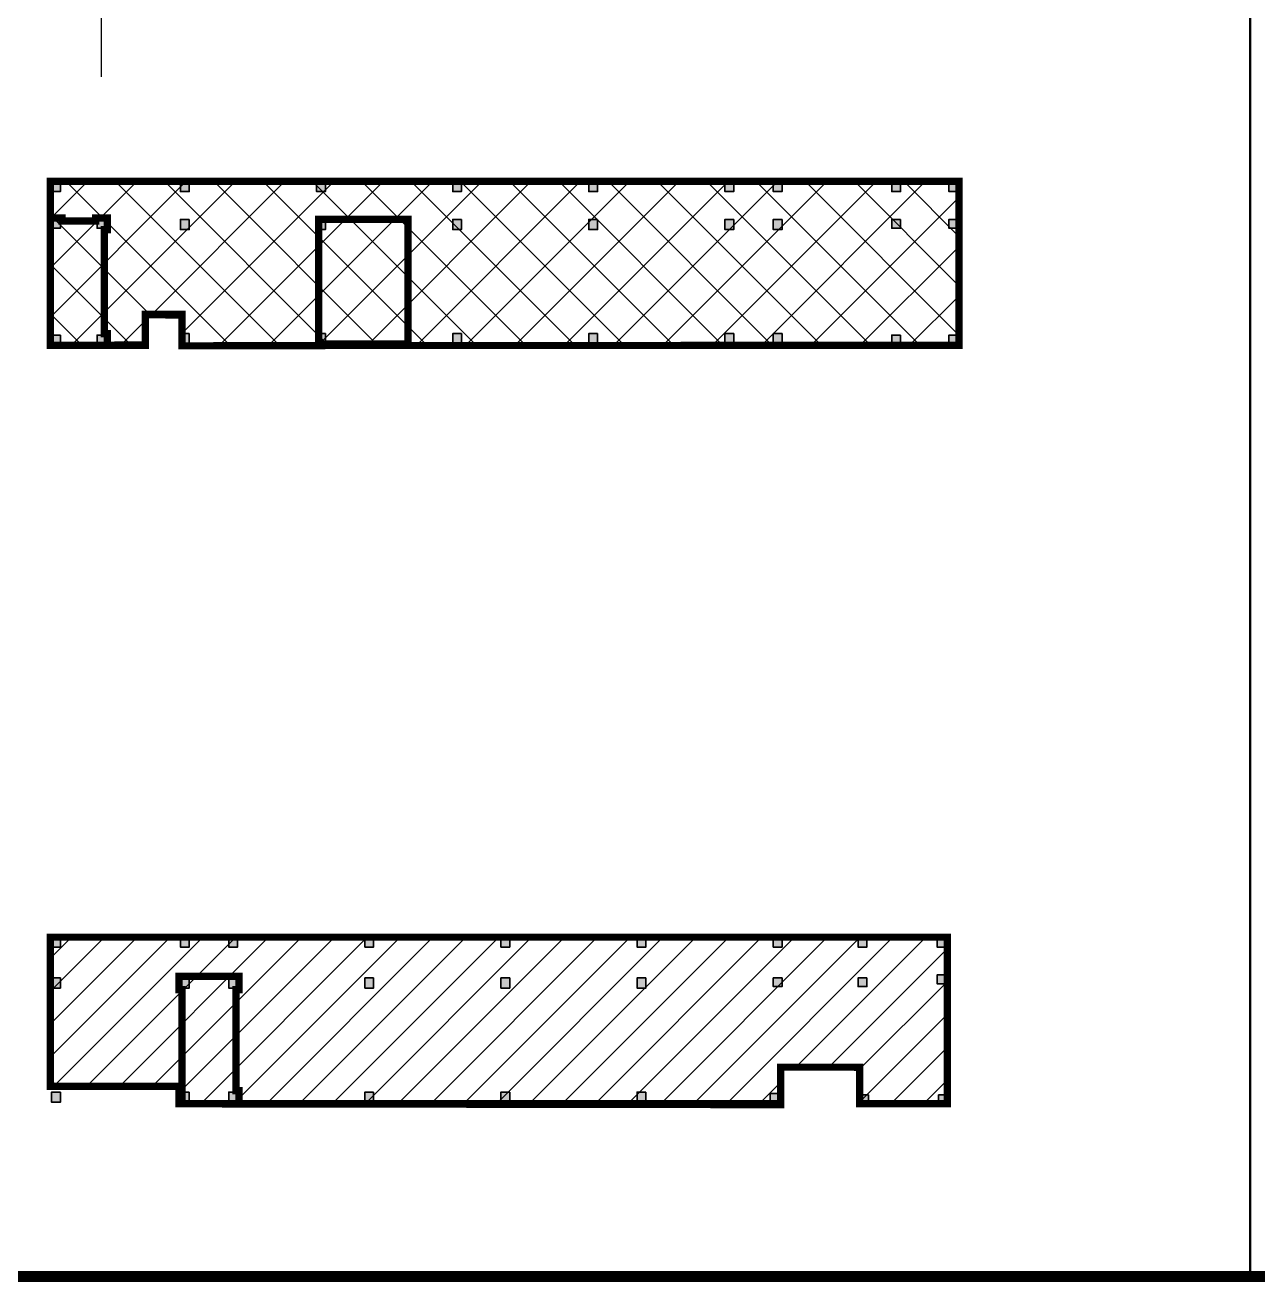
# Model space of a CAD drawing. Extents: x 196430 to 818205, y 904526 to 1974626.
# Drawn here: x 704469 to 721314, y 1084301 to 1101467 of the extents above; entities that cross this region are included whole.
import ezdxf

# ---------------------------------------------------------------- set-up
doc = ezdxf.new("R2010")
doc.units = 0
doc.header["$LTSCALE"] = 1000
doc.header["$MEASUREMENT"] = 0
for name, color, linetype in [('arch', 8, 'Continuous'), ('arch-1#教学楼$0$_0', 8, 'Continuous'), ('arch-1#教学楼$0$柱填充', 8, 'Continuous'), ('FRAME', 7, 'Continuous')]:
    doc.layers.add(name, color=color, linetype=linetype)
for name, color, linetype, lineweight in [('arch-1#教学楼$0$AXIS', 8, 'Continuous', 25), ('arch-1#教学楼$0$砼柱', 8, 'Continuous', 35), ('PUB_TITLE', 4, 'Continuous', 25)]:
    doc.layers.add(name, color=color, linetype=linetype, lineweight=lineweight)

# ---------------------------------------------------------------- blocks, each defined once
blk = doc.blocks.new('arch-1#教学楼$0$Z5')
at = {"layer": 'arch-1#教学楼$0$砼柱', "lineweight": 35}
for points in [[(924553.8632313495, -686864.4423963929), (923953.8632313495, -686864.4423963929), (923953.8632313495, -687464.4423963929), (924553.8632313495, -687464.4423963929)], [(933353.8632313504, -686864.4423963929), (932753.8632313504, -686864.4423963929), (932753.8632313504, -687464.4423963929), (933353.8632313504, -687464.4423963929)], [(942653.8632313514, -686864.4423963929), (942053.8632313514, -686864.4423963929), (942053.8632313514, -687464.4423963929), (942653.8632313514, -687464.4423963929)], [(951953.8632313512, -686864.4423963929), (951353.8632313512, -686864.4423963929), (951353.8632313512, -687464.4423963929), (951953.8632313512, -687464.4423963929)], [(961253.8632313514, -686864.4423963929), (960653.8632313514, -686864.4423963929), (960653.8632313514, -687464.4423963929), (961253.8632313514, -687464.4423963929)], [(970553.8632313494, -686864.4423963929), (969953.8632313494, -686864.4423963929), (969953.8632313494, -687464.4423963929), (970553.8632313494, -687464.4423963929)], [(973853.8632313504, -686864.4423963929), (973253.8632313504, -686864.4423963929), (973253.8632313504, -687464.4423963929), (973853.8632313504, -687464.4423963929)], [(981953.8632313495, -686864.4423963929), (981353.8632313495, -686864.4423963929), (981353.8632313495, -687464.4423963929), (981953.8632313495, -687464.4423963929)], [(985853.8632312499, -686864.4423963929), (985253.8632312499, -686864.4423963929), (985253.8632312499, -687464.4423963929), (985853.8632312499, -687464.4423963929)], [(924553.8678020769, -689364.442396263), (923953.8678020769, -689364.442396263), (923953.8678020769, -689964.442396263), (924553.8678020769, -689964.442396263)], [(927654.0557185416, -689364.4424009448), (927054.0557185418, -689364.4424009448), (927054.0557185418, -689964.4424009447), (927654.0557185416, -689964.4424009447)], [(933353.8632313504, -689364.442396263), (932753.8632313504, -689364.442396263), (932753.8632313504, -690064.4423962631), (933353.8632313504, -690064.4423962631)], [(942653.8632313514, -689364.442396263), (942053.8632313514, -689364.442396263), (942053.8632313514, -690064.4423962631), (942653.8632313514, -690064.4423962631)], [(951953.8632313512, -689364.442396263), (951353.8632313512, -689364.442396263), (951353.8632313512, -690064.4423962631), (951953.8632313512, -690064.4423962631)], [(961253.8632313514, -689364.442396263), (960653.8632313514, -689364.442396263), (960653.8632313514, -690064.4423962631), (961253.8632313514, -690064.4423962631)], [(970553.8632313494, -689364.442396263), (969953.8632313494, -689364.442396263), (969953.8632313494, -690064.4423962631), (970553.8632313494, -690064.4423962631)], [(973853.8632313504, -689364.442396263), (973253.8632313504, -689364.442396263), (973253.8632313504, -690064.4423962631), (973853.8632313504, -690064.4423962631)], [(981953.8632313495, -689364.442396263), (981353.8632313495, -689364.442396263), (981353.8632313495, -689964.442396263), (981953.8632313495, -689964.442396263)], [(985853.8632312499, -689364.442396263), (985253.8632312499, -689364.442396263), (985253.8632312499, -689964.442396263), (985853.8632312499, -689964.442396263)], [(924553.8641302452, -697264.4423963929), (923953.8641302452, -697264.4423963929), (923953.8632313495, -697864.4423963929), (924553.8632313495, -697864.4423963929)], [(927654.0557185416, -697264.4424010746), (927054.0557185418, -697264.4424010746), (927054.0557185418, -697864.4424010746), (927654.0557185416, -697864.4424010746)], [(933353.8632313504, -697164.4423963929), (932753.8632313504, -697164.4423963929), (932753.8632313504, -697864.4423963929), (933353.8632313504, -697864.4423963929)], [(942653.8632313514, -697164.4423963929), (942053.8632313514, -697164.4423963929), (942053.8632313514, -697864.4423963929), (942653.8632313514, -697864.4423963929)], [(951953.8632313512, -697164.4423963929), (951353.8632313512, -697164.4423963929), (951353.8632313512, -697864.4423963929), (951953.8632313512, -697864.4423963929)], [(961253.8632313514, -697164.4423963929), (960653.8632313514, -697164.4423963929), (960653.8632313514, -697864.4423963929), (961253.8632313514, -697864.4423963929)], [(970553.8632313494, -697164.4423963929), (969953.8632313494, -697164.4423963929), (969953.8632313494, -697864.4423963929), (970553.8632313494, -697864.4423963929)], [(973853.8632313531, -697164.4423963929), (973253.8632313531, -697164.4423963929), (973253.8632313504, -697864.4423963929), (973853.8632313504, -697864.4423963929)], [(981953.8632313495, -697264.4423963929), (981353.8632313495, -697264.4423963929), (981353.8632313495, -697864.4423963929), (981953.8632313495, -697864.4423963929)], [(985853.8632312493, -697264.4423963929), (985253.8632312493, -697264.4423963929), (985253.8632312493, -697864.4423963929), (985853.8632312493, -697864.4423963929)], [(924553.8632322714, -738464.442395992), (923953.8632322714, -738464.442395992), (923953.8632322714, -739064.4423959919), (924553.8632322714, -739064.4423959919)], [(933353.8632322731, -738464.442395992), (932753.8632322731, -738464.442395992), (932753.8632322731, -739064.4423959919), (933353.8632322731, -739064.4423959919)], [(936653.8632322713, -738464.442395992), (936053.8632322715, -738464.442395992), (936053.8632322715, -739064.4423959919), (936653.8632322713, -739064.4423959919)], [(945953.8632322064, -738464.442395992), (945353.8632322064, -738464.442395992), (945353.8632322064, -739064.4423959919), (945953.8632322064, -739064.4423959919)], [(955253.8632322064, -738464.442395992), (954653.8632322064, -738464.442395992), (954653.8632322064, -739064.4423959919), (955253.8632322064, -739064.4423959919)], [(964553.8632322064, -738464.442395992), (963953.8632322064, -738464.442395992), (963953.8632322064, -739064.4423959919), (964553.8632322064, -739064.4423959919)], [(973853.8632322723, -738464.442395992), (973253.8632322723, -738464.442395992), (973253.8632322723, -739064.4423959919), (973853.8632322723, -739064.4423959919)], [(979653.8632321038, -738464.442395992), (979053.8632321036, -738464.442395992), (979053.8632321036, -739064.4423959919), (979653.8632321038, -739064.4423959919)], [(985053.8632322723, -738464.442395992), (984453.8632322723, -738464.442395992), (984453.8632322723, -739064.4423959919), (985053.8632322723, -739064.4423959919)], [(924553.8632322723, -741164.442395726), (923953.8632322723, -741164.442395726), (923953.8632322723, -741864.442395726), (924553.8632322723, -741864.442395726)], [(933353.8632322731, -741164.442395726), (932753.8632322731, -741164.442395726), (932753.8632322731, -741864.442395726), (933353.8632322731, -741864.442395726)], [(936653.8632322713, -741164.442395726), (936053.8632322715, -741164.442395726), (936053.8632322715, -741864.442395726), (936653.8632322713, -741864.442395726)], [(945953.8632322064, -741164.442395726), (945353.8632322064, -741164.442395726), (945353.8632322064, -741864.442395726), (945953.8632322064, -741864.442395726)], [(955253.8632322064, -741164.442395726), (954653.8632322064, -741164.442395726), (954653.8632322064, -741864.442395726), (955253.8632322064, -741864.442395726)], [(964553.8632322064, -741164.442395726), (963953.8632322064, -741164.442395726), (963953.8632322064, -741864.442395726), (964553.8632322064, -741864.442395726)], [(973853.8632322723, -741164.442395726), (973253.8632322723, -741164.442395726), (973253.8632322723, -741764.442395726), (973853.8632322723, -741764.442395726)], [(979653.8632321038, -741164.442395726), (979053.8632321036, -741164.442395726), (979053.8632321036, -741764.442395726), (979653.8632321038, -741764.442395726)], [(985053.8632322723, -740964.442395726), (984453.8632322723, -740964.442395726), (984453.8632322723, -741564.442395726), (985053.8632322723, -741564.442395726)], [(924553.8632322714, -748964.4423959925), (923953.8632322714, -748964.4423959925), (923953.8632322714, -749664.4423959925), (924553.8632322714, -749664.4423959925)], [(933353.8632322731, -748964.4423959925), (932753.8632322731, -748964.4423959925), (932753.8632322731, -749664.4423959925), (933353.8632322731, -749664.4423959925)], [(936653.8632322713, -748964.4423959925), (936053.8632322715, -748964.4423959925), (936053.8632322715, -749664.4423959925), (936653.8632322713, -749664.4423959925)], [(945953.8632322064, -748964.4423959925), (945353.8632322064, -748964.4423959925), (945353.8632322064, -749664.4423959925), (945953.8632322064, -749664.4423959925)], [(955253.8632322064, -748964.4423959925), (954653.8632322064, -748964.4423959925), (954653.8632322064, -749664.4423959925), (955253.8632322064, -749664.4423959925)], [(964553.8632322064, -748964.4423959925), (963953.8632322064, -748964.4423959925), (963953.8632322064, -749664.4423959925), (964553.8632322064, -749664.4423959925)], [(973653.8632322723, -749064.4423959925), (973053.8632322723, -749064.4423959925), (973053.8632322723, -749664.4423959925), (973653.8632322723, -749664.4423959925)], [(979753.8632321041, -749164.4423959923), (979253.8632321038, -749164.4423959923), (979253.8632321038, -749664.4423959925), (979753.8632321041, -749664.4423959925)], [(985053.8632322723, -749164.4423959923), (984553.8632322723, -749164.4423959923), (984553.8632322723, -749664.4423959925), (985053.8632322723, -749664.4423959925)]]:
    blk.add_lwpolyline(points, close=True, dxfattribs=at)
blk = doc.blocks.new('arch-1#教学楼$0$4zw')
at = {"layer": 'arch-1#教学楼$0$柱填充'}
h = blk.add_hatch(color=251, dxfattribs=at)
h.dxf.hatch_style = 1
h.paths.add_polyline_path([(5476756.999999049, 210835.4884920543), (5476156.999999049, 210835.4884920543), (5476156.999999049, 210235.4884920543), (5476756.999999049, 210235.4884920543)])
h.paths.add_polyline_path([(5472856.99999915, 210835.4884920543), (5472256.99999915, 210835.4884920543), (5472256.99999915, 210235.4884920543), (5472856.99999915, 210235.4884920543)])
h.paths.add_polyline_path([(5461456.99999915, 210935.4884920543), (5460856.99999915, 210935.4884920543), (5460856.99999915, 210235.4884920543), (5461456.99999915, 210235.4884920543)])
h.paths.add_polyline_path([(5464756.999999153, 210935.4884920543), (5464156.999999153, 210935.4884920543), (5464156.999999151, 210235.4884920543), (5464756.999999151, 210235.4884920543)])
h.paths.add_polyline_path([(5464756.999999151, 221235.4884920543), (5464156.999999151, 221235.4884920543), (5464156.999999151, 220635.4884920543), (5464756.999999151, 220635.4884920543)])
h.paths.add_polyline_path([(5464756.999999151, 218735.4884921843), (5464156.999999151, 218735.4884921843), (5464156.999999151, 218035.4884921841), (5464756.999999151, 218035.4884921841)])
h.paths.add_polyline_path([(5461456.99999915, 221235.4884920543), (5460856.99999915, 221235.4884920543), (5460856.99999915, 220635.4884920543), (5461456.99999915, 220635.4884920543)])
h.paths.add_polyline_path([(5461456.99999915, 218735.4884921843), (5460856.99999915, 218735.4884921843), (5460856.99999915, 218035.4884921841), (5461456.99999915, 218035.4884921841)])
h.paths.add_polyline_path([(5452156.999999152, 221235.4884920543), (5451556.999999152, 221235.4884920543), (5451556.999999152, 220635.4884920543), (5452156.999999152, 220635.4884920543)])
h.paths.add_polyline_path([(5452156.999999152, 218735.4884921843), (5451556.999999152, 218735.4884921843), (5451556.999999152, 218035.4884921841), (5452156.999999152, 218035.4884921841)])
h.paths.add_polyline_path([(5452156.999999152, 210935.4884920543), (5451556.999999152, 210935.4884920543), (5451556.999999152, 210235.4884920543), (5452156.999999152, 210235.4884920543)])
h.paths.add_polyline_path([(5472856.99999915, 218735.4884921843), (5472256.99999915, 218735.4884921843), (5472256.99999915, 218135.4884921843), (5472856.99999915, 218135.4884921843)])
h.paths.add_polyline_path([(5476756.99999905, 218735.4884921843), (5476156.99999905, 218735.4884921843), (5476156.99999905, 218135.4884921843), (5476756.99999905, 218135.4884921843)])
h.paths.add_polyline_path([(5472856.99999915, 221235.4884920543), (5472256.99999915, 221235.4884920543), (5472256.99999915, 220635.4884920543), (5472856.99999915, 220635.4884920543)])
h.paths.add_polyline_path([(5476756.99999905, 221235.4884920543), (5476156.99999905, 221235.4884920543), (5476156.99999905, 220635.4884920543), (5476756.99999905, 220635.4884920543)])
h.paths.add_polyline_path([(5442856.999999152, 221235.4884920543), (5442256.999999152, 221235.4884920543), (5442256.999999152, 220635.4884920543), (5442856.999999152, 220635.4884920543)])
h.paths.add_polyline_path([(5442856.999999152, 218735.4884921843), (5442256.999999152, 218735.4884921843), (5442256.999999152, 218035.4884921841), (5442856.999999152, 218035.4884921841)])
h.paths.add_polyline_path([(5442856.999999152, 210935.4884920543), (5442256.999999152, 210935.4884920543), (5442256.999999152, 210235.4884920543), (5442856.999999152, 210235.4884920543)])
h.paths.add_polyline_path([(5433556.999999152, 221235.4884920543), (5432956.999999152, 221235.4884920543), (5432956.999999152, 220635.4884920543), (5433556.999999152, 220635.4884920543)])
h.paths.add_polyline_path([(5433556.999999152, 218735.4884921843), (5432956.999999152, 218735.4884921843), (5432956.999999152, 218035.4884921841), (5433556.999999152, 218035.4884921841)])
h.paths.add_polyline_path([(5433556.999999152, 210935.4884920543), (5432956.999999152, 210935.4884920543), (5432956.999999152, 210235.4884920543), (5433556.999999152, 210235.4884920543)])
h.paths.add_polyline_path([(5424256.999999151, 221235.4884920543), (5423656.999999151, 221235.4884920543), (5423656.999999151, 220635.4884920543), (5424256.999999151, 220635.4884920543)])
h.paths.add_polyline_path([(5424256.999999151, 218735.4884921843), (5423656.999999151, 218735.4884921843), (5423656.999999151, 218035.4884921841), (5424256.999999151, 218035.4884921841)])
h.paths.add_polyline_path([(5424256.999999151, 210935.4884920543), (5423656.999999151, 210935.4884920543), (5423656.999999151, 210235.4884920543), (5424256.999999151, 210235.4884920543)])
h.paths.add_polyline_path([(5418557.192486341, 218735.4884875025), (5417957.192486342, 218735.4884875025), (5417957.192486342, 218135.4884875026), (5418557.192486341, 218135.4884875026)])
h.paths.add_polyline_path([(5418557.192486341, 210835.4884873727), (5417957.192486342, 210835.4884873727), (5417957.192486342, 210235.4884873727), (5418557.192486341, 210235.4884873727)])
h.paths.add_polyline_path([(5415457.004569877, 218735.4884921843), (5414857.004569877, 218735.4884921843), (5414857.004569877, 218135.4884921843), (5415457.004569877, 218135.4884921843)])
h.paths.add_polyline_path([(5415456.99999915, 221235.4884920543), (5414856.99999915, 221235.4884920543), (5414856.99999915, 220635.4884920543), (5415456.99999915, 220635.4884920543)])
h.paths.add_polyline_path([(5415457.000898045, 210835.4884920543), (5414857.000898045, 210835.4884920543), (5414856.99999915, 210235.4884920543), (5415456.99999915, 210235.4884920543)])
h.paths.add_polyline_path([(5464757.000000276, 268135.4884932436), (5464157.000000276, 268135.4884932436), (5464157.000000276, 267435.4884932436), (5464757.000000276, 267435.4884932436)])
h.paths.add_polyline_path([(5464757.000000276, 276135.4884933184), (5464157.000000276, 276135.4884933184), (5464157.000000276, 275435.4884933183), (5464757.000000276, 275435.4884933183)])
h.paths.add_polyline_path([(5468656.999999324, 276135.4884933184), (5468056.999999324, 276135.4884933184), (5468056.999999324, 275435.4884933183), (5468656.999999324, 275435.4884933183)])
h.paths.add_polyline_path([(5468656.999999324, 278635.4884932429), (5468056.999999324, 278635.4884932429), (5468056.999999324, 278035.4884932429), (5468656.999999324, 278035.4884932429)])
h.paths.add_polyline_path([(5464757.000000276, 278635.4884932429), (5464157.000000276, 278635.4884932429), (5464157.000000276, 278035.4884932429), (5464757.000000276, 278035.4884932429)])
h.paths.add_polyline_path([(5478256.999999923, 276135.4884933184), (5477656.999999923, 276135.4884933184), (5477656.999999923, 275435.4884933183), (5478256.999999923, 275435.4884933183)])
h.paths.add_polyline_path([(5478256.999999923, 278635.4884932429), (5477656.999999923, 278635.4884932429), (5477656.999999923, 277935.4884932429), (5478256.999999923, 277935.4884932429)])
h.paths.add_polyline_path([(5478256.999999924, 268035.4884932436), (5477656.999999924, 268035.4884932436), (5477656.999999924, 267435.4884932436), (5478256.999999924, 267435.4884932436)])
h.paths.add_polyline_path([(5468656.999999324, 268035.4884932436), (5468056.999999324, 268035.4884932436), (5468056.999999324, 267435.4884932436), (5468656.999999324, 267435.4884932436)])
h.paths.add_polyline_path([(5455457.000000211, 278635.4884932429), (5454857.000000211, 278635.4884932429), (5454857.000000211, 278035.4884932429), (5455457.000000211, 278035.4884932429)])
h.paths.add_polyline_path([(5455457.000000211, 276135.4884933184), (5454857.000000211, 276135.4884933184), (5454857.000000211, 275435.4884933183), (5455457.000000211, 275435.4884933183)])
h.paths.add_polyline_path([(5455457.000000211, 268135.4884932436), (5454857.000000211, 268135.4884932436), (5454857.000000211, 267435.4884932436), (5455457.000000211, 267435.4884932436)])
h.paths.add_polyline_path([(5446157.00000021, 278635.4884932429), (5445557.00000021, 278635.4884932429), (5445557.00000021, 278035.4884932429), (5446157.00000021, 278035.4884932429)])
h.paths.add_polyline_path([(5446157.00000021, 276135.4884933184), (5445557.00000021, 276135.4884933184), (5445557.00000021, 275435.4884933183), (5446157.00000021, 275435.4884933183)])
h.paths.add_polyline_path([(5446157.00000021, 268135.4884932436), (5445557.00000021, 268135.4884932436), (5445557.00000021, 267435.4884932436), (5446157.00000021, 267435.4884932436)])
h.paths.add_polyline_path([(5436857.00000021, 278635.4884932429), (5436257.00000021, 278635.4884932429), (5436257.00000021, 278035.4884932429), (5436857.00000021, 278035.4884932429)])
h.paths.add_polyline_path([(5436857.00000021, 276135.4884933184), (5436257.00000021, 276135.4884933184), (5436257.00000021, 275435.4884933183), (5436857.00000021, 275435.4884933183)])
h.paths.add_polyline_path([(5436857.00000021, 268135.4884932436), (5436257.00000021, 268135.4884932436), (5436257.00000021, 267435.4884932436), (5436857.00000021, 267435.4884932436)])
h.paths.add_polyline_path([(5427557.000000277, 278635.4884932429), (5426957.000000277, 278635.4884932429), (5426957.000000277, 278035.4884932429), (5427557.000000277, 278035.4884932429)])
h.paths.add_polyline_path([(5427557.000000277, 276135.4884933184), (5426957.000000277, 276135.4884933184), (5426957.000000277, 275435.4884933183), (5427557.000000277, 275435.4884933183)])
h.paths.add_polyline_path([(5427557.000000277, 268135.4884932436), (5426957.000000277, 268135.4884932436), (5426957.000000277, 267435.4884932436), (5427557.000000277, 267435.4884932436)])
h.paths.add_polyline_path([(5424257.000000278, 278635.4884932429), (5423657.000000278, 278635.4884932429), (5423657.000000278, 278035.4884932429), (5424257.000000278, 278035.4884932429)])
h.paths.add_polyline_path([(5424257.000000278, 276135.4884933184), (5423657.000000278, 276135.4884933184), (5423657.000000278, 275435.4884933183), (5424257.000000278, 275435.4884933183)])
h.paths.add_polyline_path([(5424257.000000278, 268135.4884932436), (5423657.000000278, 268135.4884932436), (5423657.000000278, 267435.4884932436), (5424257.000000278, 267435.4884932436)])
h.paths.add_polyline_path([(5415457.000000276, 276135.4884933184), (5414857.000000275, 276135.4884933184), (5414857.000000275, 275435.4884933183), (5415457.000000276, 275435.4884933183)])
h.paths.add_polyline_path([(5415457.000000276, 278635.4884932429), (5414857.000000275, 278635.4884932429), (5414857.000000275, 277935.4884932429), (5415457.000000276, 277935.4884932429)])
h.paths.add_polyline_path([(5415457.000000276, 268135.4884932436), (5414857.000000275, 268135.4884932436), (5414857.000000275, 267435.4884932436), (5415457.000000276, 267435.4884932436)])
h.paths.add_polyline_path([(5415457.000000073, 166935.4884927213), (5414857.000000073, 166935.4884927213), (5414857.000000073, 166235.4884927213), (5415457.000000073, 166235.4884927213)])
h.paths.add_polyline_path([(5415457.000000072, 169635.4884924553), (5414857.000000072, 169635.4884924553), (5414857.000000072, 169035.4884924554), (5415457.000000072, 169035.4884924554)])
h.paths.add_polyline_path([(5424257.000000074, 169635.4884924553), (5423657.000000074, 169635.4884924553), (5423657.000000074, 169035.4884924554), (5424257.000000074, 169035.4884924554)])
h.paths.add_polyline_path([(5427557.000000072, 169635.4884924553), (5426957.000000072, 169635.4884924553), (5426957.000000072, 169035.4884924554), (5427557.000000072, 169035.4884924554)])
h.paths.add_polyline_path([(5424257.000000074, 166935.4884927213), (5423657.000000074, 166935.4884927213), (5423657.000000074, 166235.4884927213), (5424257.000000074, 166235.4884927213)])
h.paths.add_polyline_path([(5427557.000000072, 166935.4884927213), (5426957.000000072, 166935.4884927213), (5426957.000000072, 166235.4884927213), (5427557.000000072, 166235.4884927213)])
h.paths.add_polyline_path([(5427557.000000072, 159135.4884924548), (5426957.000000072, 159135.4884924548), (5426957.000000072, 158435.4884924548), (5427557.000000072, 158435.4884924548)])
h.paths.add_polyline_path([(5436857.000000007, 159135.4884924548), (5436257.000000007, 159135.4884924548), (5436257.000000007, 158435.4884924548), (5436857.000000007, 158435.4884924548)])
h.paths.add_polyline_path([(5436857.000000007, 169635.4884924553), (5436257.000000007, 169635.4884924553), (5436257.000000007, 169035.4884924554), (5436857.000000007, 169035.4884924554)])
h.paths.add_polyline_path([(5436857.000000007, 166935.4884927213), (5436257.000000007, 166935.4884927213), (5436257.000000007, 166235.4884927213), (5436857.000000007, 166235.4884927213)])
h.paths.add_polyline_path([(5446157.000000007, 169635.4884924553), (5445557.000000007, 169635.4884924553), (5445557.000000007, 169035.4884924554), (5446157.000000007, 169035.4884924554)])
h.paths.add_polyline_path([(5446157.000000007, 166935.4884927213), (5445557.000000007, 166935.4884927213), (5445557.000000007, 166235.4884927213), (5446157.000000007, 166235.4884927213)])
h.paths.add_polyline_path([(5446157.000000007, 159135.4884924548), (5445557.000000007, 159135.4884924548), (5445557.000000007, 158435.4884924548), (5446157.000000007, 158435.4884924548)])
h.paths.add_polyline_path([(5455457.000000007, 169635.4884924553), (5454857.000000007, 169635.4884924553), (5454857.000000007, 169035.4884924554), (5455457.000000007, 169035.4884924554)])
h.paths.add_polyline_path([(5455457.000000007, 166935.4884927213), (5454857.000000007, 166935.4884927213), (5454857.000000007, 166235.4884927213), (5455457.000000007, 166235.4884927213)])
h.paths.add_polyline_path([(5455457.000000007, 159135.4884924548), (5454857.000000007, 159135.4884924548), (5454857.000000007, 158435.4884924548), (5455457.000000007, 158435.4884924548)])
h.paths.add_polyline_path([(5464757.000000073, 169635.4884924553), (5464157.000000073, 169635.4884924553), (5464157.000000073, 169035.4884924554), (5464757.000000073, 169035.4884924554)])
h.paths.add_polyline_path([(5464757.000000073, 166935.4884927213), (5464157.000000073, 166935.4884927213), (5464157.000000073, 166335.4884927213), (5464757.000000073, 166335.4884927213)])
h.paths.add_polyline_path([(5464557.000000073, 159035.4884924548), (5463957.000000073, 159035.4884924548), (5463957.000000073, 158435.4884924548), (5464557.000000073, 158435.4884924548)])
h.paths.add_polyline_path([(5470656.999999904, 158935.4884924549), (5470156.999999904, 158935.4884924549), (5470156.999999904, 158435.4884924548), (5470656.999999904, 158435.4884924548)])
h.paths.add_polyline_path([(5470556.999999904, 166935.4884927213), (5469956.999999904, 166935.4884927213), (5469956.999999904, 166335.4884927213), (5470556.999999904, 166335.4884927213)])
h.paths.add_polyline_path([(5470556.999999904, 169635.4884924553), (5469956.999999904, 169635.4884924553), (5469956.999999904, 169035.4884924554), (5470556.999999904, 169035.4884924554)])
h.paths.add_polyline_path([(5475957.000000073, 167135.4884927213), (5475357.000000073, 167135.4884927213), (5475357.000000073, 166535.4884927213), (5475957.000000073, 166535.4884927213)])
h.paths.add_polyline_path([(5475957.000000073, 158935.4884924549), (5475457.000000073, 158935.4884924549), (5475457.000000073, 158435.4884924548), (5475957.000000073, 158435.4884924548)])
h.paths.add_polyline_path([(5415457.000000072, 159135.4884924548), (5414857.000000072, 159135.4884924548), (5414857.000000072, 158435.4884924548), (5415457.000000072, 158435.4884924548)])
h.paths.add_polyline_path([(5424257.000000074, 159135.4884924548), (5423657.000000074, 159135.4884924548), (5423657.000000074, 158435.4884924548), (5424257.000000074, 158435.4884924548)])
h.paths.add_polyline_path([(5475957.000000073, 169635.4884924553), (5475357.000000073, 169635.4884924553), (5475357.000000073, 169035.4884924554), (5475957.000000073, 169035.4884924554)])
at = {"layer": 'arch-1#教学楼$0$AXIS'}
blk.add_line((5418257.192487394, 228467.277602359), (5418257.192487394, 235106.277602359), dxfattribs=at)
at = {"layer": 'arch-1#教学楼$0$砼柱'}
blk.add_blockref('arch-1#教学楼$0$Z5', (4490903.1367678, 908099.9308884472), dxfattribs=at)
blk = doc.blocks.new('arch-1#教学楼')
at = {"layer": 'arch-1#教学楼$0$_0'}
h = blk.add_hatch(dxfattribs=at)
h.set_pattern_fill('ANSI37', color=256, scale=300)
h.set_pattern_definition([(45, (0, 0), (-336.7596045400932, 336.7596045400933), []), (135, (0, 0), (-336.7596045400933, -336.7596045400932), [])])
h.paths.add_polyline_path([(5259923.499998839, 135885.497996406), (5270543.499999049, 135885.4979963521), (5270543.499999461, 138125.497996339), (5258123.499999058, 138125.497996339), (5258123.499998888, 135885.4979964151), (5259423.499999017, 135885.4979964076), (5259423.499999038, 136305.4979963585), (5259923.499998841, 136305.4979963567)])
h = blk.add_hatch(dxfattribs=at)
h.set_pattern_fill('ANSI31', color=256, scale=200)
h.set_pattern_definition([(45, (0, 0), (-224.5064030267288, 224.5064030267288), [])])
h.paths.add_polyline_path([(5269183.500006592, 125525.4979963727), (5270383.499999058, 125525.4979963699), (5270383.499999058, 126025.4981841234), (5270383.499999064, 127805.497996404), (5258123.499999053, 127805.4979963659), (5258123.499999079, 125765.4979963534), (5258283.49999925, 125765.4979963555), (5259923.499999251, 125765.4979963574), (5259923.499999251, 125525.4979963972), (5268103.499999035, 125525.4979963753), (5268103.499999029, 126025.4979947759), (5269183.500024371, 126025.4979947733)])
at = {"color": 37, "const_width": 30}
blk.add_lwpolyline([(5252867, 152327.5), (5274521.5, 152327.5), (5274521.5, 123168.0018967181), (5252867, 123168.0018967181)], close=True, dxfattribs=at)
at = {"const_width": 100}
for points in [[(5259923.499998839, 135885.497996406), (5270543.499999049, 135885.4979963521), (5270543.499999461, 138125.497996339), (5258123.499999058, 138125.497996339), (5258123.499998888, 135885.4979964151), (5259423.499999017, 135885.4979964076), (5259423.499999038, 136305.4979963585), (5259923.499998841, 136305.4979963567), (5259923.499998839, 135885.497996406)], [(5261791.511131556, 137605.4974837214), (5261791.512159394, 135905.4974827315), (5263011.47448159, 135905.4974800066), (5263011.474489392, 137565.4974852899), (5263011.474489392, 137605.4974852899), (5261791.510875403, 137605.4977468723)]]:
    blk.add_lwpolyline(points, dxfattribs=at)
blk.add_lwpolyline([(5258123.499979602, 135885.4974774135), (5258903.538497216, 135885.4974774136), (5258903.538497216, 136045.4974774399), (5258863.499999976, 136045.4974774399), (5258863.499999976, 137465.4974776024), (5258903.538497216, 137465.4974776024), (5258903.538497216, 137625.4974774658), (5258743.538497216, 137625.4974774658), (5258743.538497216, 137585.4974774369), (5258283.500913924, 137585.4974774369), (5258283.500913924, 137625.4974784022), (5258123.500924787, 137625.4974784022)], close=True, dxfattribs=at)
at = {"color": 6, "const_width": 100}
blk.add_lwpolyline([(5269183.500006592, 125525.4979963727), (5270383.499999058, 125525.4979963699), (5270383.499999058, 126025.4981841234), (5270383.499999058, 126025.4981841234), (5270383.499999058, 126025.4981841234), (5270383.499999058, 126025.4981841234), (5270383.499999064, 127805.497996404), (5258123.499999053, 127805.4979963659), (5258123.499999079, 125765.4979963534), (5258283.49999925, 125765.4979963555), (5258283.49999925, 125765.4979963555), (5259923.499999251, 125765.4979963574), (5259923.499999251, 125525.4979963972), (5268103.499999035, 125525.4979963753), (5268103.499999029, 126025.4979947759), (5269183.500024371, 126025.4979947733), (5269183.500006592, 125525.4980391342)], dxfattribs=at)
blk.add_lwpolyline([(5259883.499999963, 127265.4974785096), (5259883.499999963, 127085.4974785096), (5259923.499999976, 127085.4974785096), (5259923.499999976, 125705.4974784563), (5259883.499999956, 125705.4974784563), (5259883.500000009, 125525.4974784563), (5260703.499999962, 125525.4974784563), (5260703.499999962, 125705.4974784563), (5260663.499999976, 125705.4974784563), (5260663.499999976, 127085.4974785096), (5260703.499999962, 127085.4974785096), (5260703.499999962, 127265.4974785096)], close=True, dxfattribs=at)
at = {"xscale": 0.2, "yscale": 0.2, "zscale": 0.2}
blk.add_blockref('arch-1#教学楼$0$4zw', (4175172.1, 93858.40001012343), dxfattribs=at)
blk = doc.blocks.new('A0')
at = {"layer": 'PUB_TITLE', "color": 0, "const_width": 150}
blk.add_lwpolyline([(434428.0015350367, 418053.9983872194), (557578.0015350367, 418053.9983872194), (557578.0015350367, 591153.9983872194), (434428.0015350367, 591153.9983872194)], close=True, dxfattribs=at)

msp = doc.modelspace()

# ---------------------------------------------------------------- block references
at = {"layer": 'arch'}
msp.add_blockref('arch-1#教学楼', (-4553311.721086793, 961207.804255357), dxfattribs=at)
at = {"layer": 'FRAME'}
msp.add_blockref('A0', (259127.2773781698, 666321.8077648575), dxfattribs=at)

doc.saveas('drawing.dxf')
